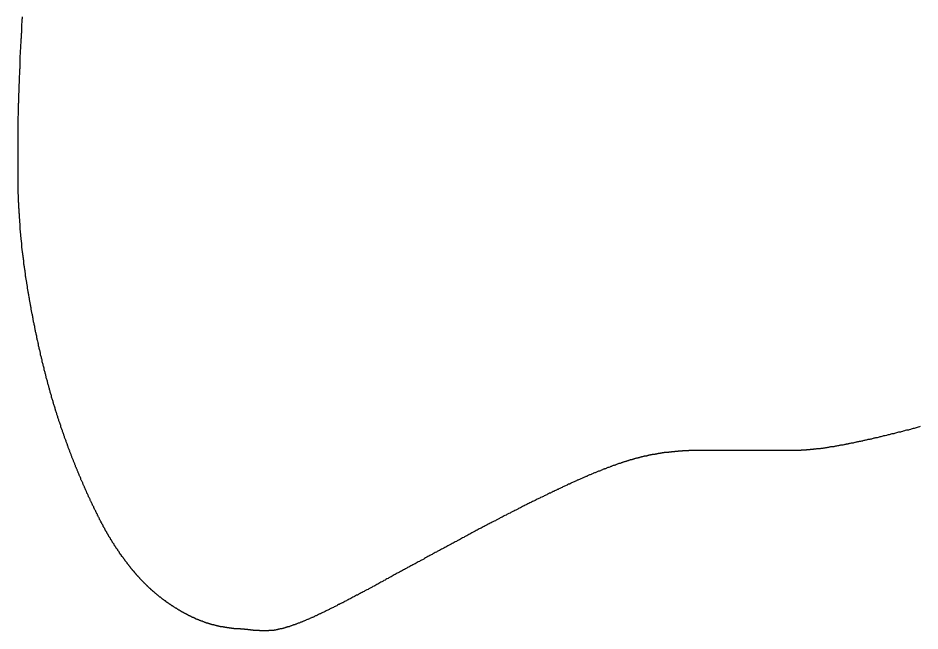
# Model space of a CAD drawing. Header units: millimetres. Extents: x 35 to 605, y 64 to 964.
# Drawn here: x 251.48 to 283.43, y 541.55 to 563.24 of the extents above; entities that cross this region are included whole.
import ezdxf

# ---------------------------------------------------------------- set-up
doc = ezdxf.new("R2010")
doc.units = ezdxf.units.MM

msp = doc.modelspace()

# ---------------------------------------------------------------- linework, layer by layer
msp.add_polyline3d([(283.437, 548.778, 0), (283.407, 548.768, 0), (283.367, 548.758, 0), (283.327, 548.748, 0), (283.297, 548.738, 0), (283.257, 548.728, 0), (283.227, 548.718, 0), (283.187, 548.708, 0), (283.157, 548.698, 0), (283.117, 548.688, 0), (283.087, 548.678, 0), (283.047, 548.668, 0), (283.017, 548.658, 0), (282.977, 548.658, 0), (282.947, 548.648, 0), (282.907, 548.638, 0), (282.877, 548.628, 0), (282.837, 548.618, 0), (282.807, 548.608, 0), (282.767, 548.598, 0), (282.737, 548.588, 0), (282.697, 548.578, 0), (282.667, 548.578, 0), (282.637, 548.568, 0), (282.597, 548.558, 0), (282.567, 548.548, 0), (282.527, 548.538, 0), (282.497, 548.528, 0), (282.467, 548.528, 0), (282.427, 548.518, 0), (282.397, 548.508, 0), (282.367, 548.498, 0), (282.337, 548.488, 0), (282.297, 548.488, 0), (282.267, 548.478, 0), (282.237, 548.468, 0), (282.197, 548.458, 0), (282.167, 548.448, 0), (282.137, 548.448, 0), (282.107, 548.438, 0), (282.077, 548.428, 0), (282.037, 548.418, 0), (282.007, 548.418, 0), (281.977, 548.408, 0), (281.947, 548.398, 0), (281.917, 548.388, 0), (281.887, 548.388, 0), (281.857, 548.378, 0), (281.827, 548.368, 0), (281.797, 548.368, 0), (281.767, 548.358, 0), (281.737, 548.348, 0), (281.707, 548.338, 0), (281.677, 548.338, 0), (281.647, 548.328, 0), (281.617, 548.318, 0), (281.587, 548.318, 0), (281.557, 548.308, 0), (281.527, 548.298, 0), (281.497, 548.298, 0), (281.467, 548.288, 0), (281.437, 548.288, 0), (281.407, 548.278, 0), (281.387, 548.268, 0), (281.357, 548.268, 0), (281.327, 548.258, 0), (281.297, 548.258, 0), (281.277, 548.248, 0), (281.247, 548.238, 0), (281.217, 548.238, 0), (281.197, 548.228, 0), (281.167, 548.228, 0), (281.137, 548.218, 0), (281.117, 548.218, 0), (281.087, 548.208, 0), (281.067, 548.198, 0), (281.037, 548.198, 0), (281.007, 548.188, 0), (280.987, 548.188, 0), (280.957, 548.178, 0), (280.937, 548.178, 0), (280.907, 548.168, 0), (280.887, 548.168, 0), (280.867, 548.158, 0), (280.837, 548.158, 0), (280.817, 548.158, 0), (280.797, 548.148, 0), (280.767, 548.148, 0), (280.747, 548.138, 0), (280.727, 548.138, 0), (280.697, 548.128, 0), (280.677, 548.128, 0), (280.657, 548.118, 0), (280.637, 548.118, 0), (280.607, 548.118, 0), (280.587, 548.108, 0), (280.567, 548.108, 0), (280.547, 548.098, 0), (280.527, 548.098, 0), (280.507, 548.098, 0), (280.477, 548.088, 0), (280.457, 548.088, 0), (280.437, 548.088, 0), (280.417, 548.078, 0), (280.397, 548.078, 0), (280.377, 548.068, 0), (280.357, 548.068, 0), (280.337, 548.068, 0), (280.317, 548.058, 0), (280.297, 548.058, 0), (280.277, 548.058, 0), (280.257, 548.058, 0), (280.237, 548.048, 0), (280.227, 548.048, 0), (280.207, 548.048, 0), (280.187, 548.038, 0), (280.167, 548.038, 0), (280.147, 548.038, 0), (280.127, 548.028, 0), (280.107, 548.028, 0), (280.097, 548.028, 0), (280.077, 548.028, 0), (280.057, 548.018, 0), (280.037, 548.018, 0), (280.017, 548.018, 0), (280.007, 548.018, 0), (279.987, 548.008, 0), (279.967, 548.008, 0), (279.947, 548.008, 0), (279.937, 548.008, 0), (279.917, 548.008, 0), (279.897, 547.998, 0), (279.887, 547.998, 0), (279.867, 547.998, 0), (279.847, 547.998, 0), (279.837, 547.998, 0), (279.817, 547.988, 0), (279.807, 547.988, 0), (279.787, 547.988, 0), (279.767, 547.988, 0), (279.757, 547.988, 0), (279.737, 547.978, 0), (279.727, 547.978, 0), (279.707, 547.978, 0), (279.687, 547.978, 0), (279.677, 547.978, 0), (279.657, 547.978, 0), (279.647, 547.968, 0), (279.627, 547.968, 0), (279.617, 547.968, 0), (279.597, 547.968, 0), (279.587, 547.968, 0), (279.567, 547.968, 0), (279.557, 547.968, 0), (279.537, 547.968, 0), (279.527, 547.958, 0), (279.507, 547.958, 0), (279.497, 547.958, 0), (279.477, 547.958, 0), (279.467, 547.958, 0), (279.457, 547.958, 0), (279.437, 547.958, 0), (279.427, 547.958, 0), (279.407, 547.958, 0), (279.397, 547.948, 0), (279.387, 547.948, 0), (279.367, 547.948, 0), (279.357, 547.948, 0), (279.337, 547.948, 0), (279.327, 547.948, 0), (279.317, 547.948, 0), (279.297, 547.948, 0), (279.287, 547.948, 0), (279.267, 547.948, 0), (279.257, 547.948, 0), (279.247, 547.948, 0), (279.227, 547.948, 0), (279.217, 547.948, 0), (279.207, 547.938, 0), (279.187, 547.938, 0), (279.177, 547.938, 0), (279.167, 547.938, 0), (279.147, 547.938, 0), (279.137, 547.938, 0), (279.127, 547.938, 0), (279.107, 547.938, 0), (279.097, 547.938, 0), (279.087, 547.938, 0), (279.067, 547.938, 0), (279.057, 547.938, 0), (279.047, 547.938, 0), (279.027, 547.938, 0), (279.017, 547.938, 0), (279.007, 547.938, 0), (278.987, 547.938, 0), (278.977, 547.938, 0), (278.967, 547.938, 0), (278.947, 547.938, 0), (278.937, 547.938, 0), (278.927, 547.938, 0), (278.907, 547.938, 0), (278.897, 547.938, 0), (278.887, 547.938, 0), (278.867, 547.938, 0), (278.857, 547.938, 0), (278.847, 547.938, 0), (278.827, 547.938, 0), (278.817, 547.938, 0), (278.807, 547.938, 0), (278.787, 547.938, 0), (278.777, 547.938, 0), (278.767, 547.938, 0), (278.747, 547.938, 0), (278.737, 547.938, 0), (278.727, 547.938, 0), (278.707, 547.938, 0), (278.697, 547.938, 0), (278.687, 547.938, 0), (278.667, 547.938, 0), (278.657, 547.938, 0), (278.647, 547.938, 0), (278.627, 547.938, 0), (278.617, 547.938, 0), (278.607, 547.938, 0), (278.587, 547.938, 0), (278.577, 547.938, 0), (278.557, 547.938, 0), (278.547, 547.938, 0), (278.537, 547.938, 0), (278.517, 547.938, 0), (278.507, 547.938, 0), (278.487, 547.938, 0), (278.477, 547.938, 0), (278.457, 547.938, 0), (278.447, 547.938, 0), (278.437, 547.938, 0), (278.417, 547.938, 0), (278.407, 547.938, 0), (278.387, 547.938, 0), (278.377, 547.938, 0), (278.357, 547.938, 0), (278.347, 547.938, 0), (278.327, 547.938, 0), (278.317, 547.938, 0), (278.297, 547.938, 0), (278.287, 547.938, 0), (278.267, 547.938, 0), (278.257, 547.938, 0), (278.237, 547.938, 0), (278.227, 547.938, 0), (278.207, 547.938, 0), (278.197, 547.938, 0), (278.177, 547.938, 0), (278.167, 547.938, 0), (278.147, 547.938, 0), (278.137, 547.938, 0), (278.117, 547.938, 0), (278.107, 547.938, 0), (278.087, 547.938, 0), (278.077, 547.938, 0), (278.057, 547.938, 0), (278.047, 547.938, 0), (278.027, 547.938, 0), (278.007, 547.938, 0), (277.997, 547.938, 0), (277.977, 547.938, 0), (277.967, 547.938, 0), (277.947, 547.938, 0), (277.937, 547.938, 0), (277.917, 547.938, 0), (277.897, 547.938, 0), (277.887, 547.938, 0), (277.867, 547.938, 0), (277.857, 547.938, 0), (277.837, 547.938, 0), (277.827, 547.938, 0), (277.807, 547.938, 0), (277.787, 547.938, 0), (277.777, 547.938, 0), (277.757, 547.938, 0), (277.747, 547.938, 0), (277.727, 547.938, 0), (277.707, 547.938, 0), (277.697, 547.938, 0), (277.677, 547.938, 0), (277.667, 547.938, 0), (277.647, 547.938, 0), (277.627, 547.938, 0), (277.617, 547.938, 0), (277.597, 547.938, 0), (277.587, 547.938, 0), (277.567, 547.938, 0), (277.547, 547.938, 0), (277.537, 547.938, 0), (277.517, 547.938, 0), (277.497, 547.938, 0), (277.487, 547.938, 0), (277.467, 547.938, 0), (277.457, 547.938, 0), (277.437, 547.938, 0), (277.417, 547.938, 0), (277.407, 547.938, 0), (277.387, 547.938, 0), (277.377, 547.938, 0), (277.357, 547.938, 0), (277.337, 547.938, 0), (277.327, 547.938, 0), (277.307, 547.938, 0), (277.287, 547.938, 0), (277.277, 547.938, 0), (277.257, 547.938, 0), (277.247, 547.938, 0), (277.227, 547.938, 0), (277.207, 547.938, 0), (277.197, 547.938, 0), (277.177, 547.938, 0), (277.167, 547.938, 0), (277.147, 547.938, 0), (277.127, 547.938, 0), (277.117, 547.938, 0), (277.097, 547.938, 0), (277.077, 547.938, 0), (277.067, 547.938, 0), (277.047, 547.938, 0), (277.037, 547.938, 0), (277.017, 547.938, 0), (276.997, 547.938, 0), (276.987, 547.938, 0), (276.967, 547.938, 0), (276.957, 547.938, 0), (276.937, 547.938, 0), (276.917, 547.938, 0), (276.907, 547.938, 0), (276.887, 547.938, 0), (276.877, 547.938, 0), (276.857, 547.938, 0), (276.847, 547.938, 0), (276.827, 547.938, 0), (276.807, 547.938, 0), (276.797, 547.938, 0), (276.777, 547.938, 0), (276.767, 547.938, 0), (276.747, 547.938, 0), (276.737, 547.938, 0), (276.717, 547.938, 0), (276.697, 547.938, 0), (276.687, 547.938, 0), (276.667, 547.938, 0), (276.657, 547.938, 0), (276.637, 547.938, 0), (276.627, 547.938, 0), (276.607, 547.938, 0), (276.597, 547.938, 0), (276.577, 547.938, 0), (276.567, 547.938, 0), (276.547, 547.938, 0), (276.537, 547.938, 0), (276.517, 547.938, 0), (276.507, 547.938, 0), (276.487, 547.938, 0), (276.477, 547.938, 0), (276.457, 547.938, 0), (276.447, 547.938, 0), (276.427, 547.938, 0), (276.417, 547.938, 0), (276.397, 547.938, 0), (276.387, 547.938, 0), (276.367, 547.938, 0), (276.357, 547.938, 0), (276.337, 547.938, 0), (276.327, 547.938, 0), (276.307, 547.938, 0), (276.297, 547.938, 0), (276.277, 547.938, 0), (276.267, 547.938, 0), (276.257, 547.938, 0), (276.237, 547.938, 0), (276.227, 547.938, 0), (276.207, 547.938, 0), (276.197, 547.938, 0), (276.177, 547.938, 0), (276.167, 547.938, 0), (276.157, 547.938, 0), (276.137, 547.938, 0), (276.127, 547.938, 0), (276.117, 547.938, 0), (276.097, 547.938, 0), (276.087, 547.938, 0), (276.067, 547.938, 0), (276.057, 547.938, 0), (276.047, 547.938, 0), (276.027, 547.938, 0), (276.017, 547.938, 0), (276.007, 547.938, 0), (275.987, 547.938, 0), (275.977, 547.938, 0), (275.967, 547.938, 0), (275.947, 547.938, 0), (275.937, 547.938, 0), (275.927, 547.938, 0), (275.917, 547.938, 0), (275.897, 547.938, 0), (275.887, 547.938, 0), (275.877, 547.938, 0), (275.857, 547.938, 0), (275.847, 547.938, 0), (275.837, 547.938, 0), (275.827, 547.938, 0), (275.807, 547.938, 0), (275.797, 547.938, 0), (275.787, 547.938, 0), (275.767, 547.938, 0), (275.757, 547.938, 0), (275.747, 547.938, 0), (275.737, 547.928, 0), (275.727, 547.928, 0), (275.707, 547.928, 0), (275.697, 547.928, 0), (275.687, 547.928, 0), (275.677, 547.928, 0), (275.657, 547.928, 0), (275.647, 547.928, 0), (275.637, 547.928, 0), (275.627, 547.928, 0), (275.617, 547.928, 0), (275.597, 547.928, 0), (275.587, 547.928, 0), (275.577, 547.928, 0), (275.567, 547.928, 0), (275.557, 547.928, 0), (275.537, 547.928, 0), (275.527, 547.928, 0), (275.517, 547.928, 0), (275.507, 547.928, 0), (275.497, 547.928, 0), (275.477, 547.928, 0), (275.467, 547.928, 0), (275.457, 547.928, 0), (275.447, 547.928, 0), (275.437, 547.928, 0), (275.427, 547.928, 0), (275.407, 547.928, 0), (275.397, 547.928, 0), (275.387, 547.928, 0), (275.377, 547.928, 0), (275.367, 547.928, 0), (275.357, 547.928, 0), (275.337, 547.928, 0), (275.327, 547.928, 0), (275.317, 547.928, 0), (275.307, 547.928, 0), (275.297, 547.928, 0), (275.287, 547.928, 0), (275.277, 547.928, 0), (275.257, 547.928, 0), (275.247, 547.928, 0), (275.237, 547.928, 0), (275.227, 547.918, 0), (275.217, 547.918, 0), (275.207, 547.918, 0), (275.197, 547.918, 0), (275.187, 547.918, 0), (275.167, 547.918, 0), (275.157, 547.918, 0), (275.147, 547.918, 0), (275.137, 547.918, 0), (275.127, 547.918, 0), (275.117, 547.918, 0), (275.107, 547.918, 0), (275.097, 547.918, 0), (275.077, 547.918, 0), (275.067, 547.918, 0), (275.057, 547.918, 0), (275.047, 547.918, 0), (275.037, 547.918, 0), (275.027, 547.918, 0), (275.017, 547.918, 0), (275.007, 547.908, 0), (274.987, 547.908, 0), (274.977, 547.908, 0), (274.967, 547.908, 0), (274.957, 547.908, 0), (274.947, 547.908, 0), (274.937, 547.908, 0), (274.927, 547.908, 0), (274.917, 547.908, 0), (274.897, 547.908, 0), (274.887, 547.908, 0), (274.877, 547.908, 0), (274.867, 547.908, 0), (274.857, 547.898, 0), (274.847, 547.898, 0), (274.837, 547.898, 0), (274.827, 547.898, 0), (274.807, 547.898, 0), (274.797, 547.898, 0), (274.787, 547.898, 0), (274.777, 547.898, 0), (274.767, 547.898, 0), (274.757, 547.898, 0), (274.747, 547.898, 0), (274.737, 547.888, 0), (274.717, 547.888, 0), (274.707, 547.888, 0), (274.697, 547.888, 0), (274.687, 547.888, 0), (274.677, 547.888, 0), (274.667, 547.888, 0), (274.657, 547.888, 0), (274.637, 547.888, 0), (274.627, 547.888, 0), (274.617, 547.878, 0), (274.607, 547.878, 0), (274.597, 547.878, 0), (274.587, 547.878, 0), (274.567, 547.878, 0), (274.557, 547.878, 0), (274.547, 547.878, 0), (274.537, 547.878, 0), (274.527, 547.868, 0), (274.517, 547.868, 0), (274.497, 547.868, 0), (274.487, 547.868, 0), (274.477, 547.868, 0), (274.467, 547.868, 0), (274.457, 547.868, 0), (274.447, 547.858, 0), (274.427, 547.858, 0), (274.417, 547.858, 0), (274.407, 547.858, 0), (274.397, 547.858, 0), (274.387, 547.858, 0), (274.367, 547.858, 0), (274.357, 547.848, 0), (274.347, 547.848, 0), (274.337, 547.848, 0), (274.327, 547.848, 0), (274.307, 547.848, 0), (274.297, 547.848, 0), (274.287, 547.838, 0), (274.277, 547.838, 0), (274.257, 547.838, 0), (274.247, 547.838, 0), (274.237, 547.838, 0), (274.227, 547.828, 0), (274.207, 547.828, 0), (274.197, 547.828, 0), (274.187, 547.828, 0), (274.177, 547.828, 0), (274.157, 547.828, 0), (274.147, 547.818, 0), (274.137, 547.818, 0), (274.127, 547.818, 0), (274.107, 547.818, 0), (274.097, 547.808, 0), (274.087, 547.808, 0), (274.067, 547.808, 0), (274.057, 547.808, 0), (274.047, 547.808, 0), (274.037, 547.798, 0), (274.017, 547.798, 0), (274.007, 547.798, 0), (273.997, 547.798, 0), (273.977, 547.788, 0), (273.967, 547.788, 0), (273.957, 547.788, 0), (273.937, 547.788, 0), (273.927, 547.778, 0), (273.917, 547.778, 0), (273.897, 547.778, 0), (273.887, 547.778, 0), (273.877, 547.768, 0), (273.857, 547.768, 0), (273.847, 547.768, 0), (273.827, 547.768, 0), (273.817, 547.758, 0), (273.807, 547.758, 0), (273.787, 547.758, 0), (273.777, 547.748, 0), (273.757, 547.748, 0), (273.747, 547.748, 0), (273.737, 547.738, 0), (273.717, 547.738, 0), (273.707, 547.738, 0), (273.687, 547.728, 0), (273.677, 547.728, 0), (273.657, 547.728, 0), (273.647, 547.718, 0), (273.627, 547.718, 0), (273.617, 547.718, 0), (273.597, 547.708, 0), (273.587, 547.708, 0), (273.567, 547.708, 0), (273.557, 547.698, 0), (273.537, 547.698, 0), (273.527, 547.698, 0), (273.507, 547.688, 0), (273.497, 547.688, 0), (273.477, 547.678, 0), (273.467, 547.678, 0), (273.447, 547.678, 0), (273.437, 547.668, 0), (273.417, 547.668, 0), (273.397, 547.658, 0), (273.387, 547.658, 0), (273.367, 547.648, 0), (273.357, 547.648, 0), (273.337, 547.648, 0), (273.317, 547.638, 0), (273.307, 547.638, 0), (273.287, 547.628, 0), (273.267, 547.628, 0), (273.257, 547.618, 0), (273.237, 547.618, 0), (273.217, 547.608, 0), (273.207, 547.608, 0), (273.187, 547.598, 0), (273.167, 547.598, 0), (273.157, 547.588, 0), (273.137, 547.588, 0), (273.117, 547.578, 0), (273.107, 547.578, 0), (273.087, 547.568, 0), (273.067, 547.568, 0), (273.047, 547.558, 0), (273.037, 547.558, 0), (273.017, 547.548, 0), (272.997, 547.548, 0), (272.977, 547.538, 0), (272.957, 547.528, 0), (272.947, 547.528, 0), (272.927, 547.518, 0), (272.907, 547.518, 0), (272.887, 547.508, 0), (272.867, 547.498, 0), (272.847, 547.498, 0), (272.827, 547.488, 0), (272.807, 547.478, 0), (272.797, 547.478, 0), (272.777, 547.468, 0), (272.757, 547.468, 0), (272.737, 547.458, 0), (272.717, 547.448, 0), (272.697, 547.448, 0), (272.677, 547.438, 0), (272.657, 547.428, 0), (272.637, 547.418, 0), (272.617, 547.418, 0), (272.597, 547.408, 0), (272.577, 547.398, 0), (272.557, 547.398, 0), (272.537, 547.388, 0), (272.517, 547.378, 0), (272.497, 547.368, 0), (272.477, 547.368, 0), (272.457, 547.358, 0), (272.437, 547.348, 0), (272.407, 547.338, 0), (272.387, 547.328, 0), (272.367, 547.328, 0), (272.347, 547.318, 0), (272.327, 547.308, 0), (272.307, 547.298, 0), (272.287, 547.288, 0), (272.257, 547.288, 0), (272.237, 547.278, 0), (272.217, 547.268, 0), (272.197, 547.258, 0), (272.177, 547.248, 0), (272.147, 547.238, 0), (272.127, 547.228, 0), (272.107, 547.218, 0), (272.077, 547.208, 0), (272.057, 547.208, 0), (272.037, 547.198, 0), (272.017, 547.188, 0), (271.987, 547.178, 0), (271.967, 547.168, 0), (271.947, 547.158, 0), (271.917, 547.148, 0), (271.897, 547.138, 0), (271.867, 547.128, 0), (271.847, 547.118, 0), (271.827, 547.108, 0), (271.797, 547.098, 0), (271.777, 547.088, 0), (271.747, 547.078, 0), (271.727, 547.068, 0), (271.697, 547.058, 0), (271.677, 547.048, 0), (271.647, 547.038, 0), (271.627, 547.018, 0), (271.597, 547.008, 0), (271.577, 546.998, 0), (271.547, 546.988, 0), (271.517, 546.978, 0), (271.497, 546.968, 0), (271.467, 546.958, 0), (271.447, 546.948, 0), (271.417, 546.928, 0), (271.387, 546.918, 0), (271.367, 546.908, 0), (271.337, 546.898, 0), (271.307, 546.888, 0), (271.287, 546.878, 0), (271.257, 546.858, 0), (271.227, 546.848, 0), (271.207, 546.838, 0), (271.177, 546.828, 0), (271.147, 546.808, 0), (271.117, 546.798, 0), (271.087, 546.788, 0), (271.067, 546.778, 0), (271.037, 546.758, 0), (271.007, 546.748, 0), (270.977, 546.738, 0), (270.947, 546.718, 0), (270.927, 546.708, 0), (270.897, 546.698, 0), (270.867, 546.688, 0), (270.837, 546.668, 0), (270.807, 546.658, 0), (270.777, 546.648, 0), (270.747, 546.628, 0), (270.717, 546.618, 0), (270.697, 546.598, 0), (270.667, 546.588, 0), (270.637, 546.578, 0), (270.607, 546.558, 0), (270.577, 546.548, 0), (270.547, 546.528, 0), (270.517, 546.518, 0), (270.487, 546.508, 0), (270.457, 546.488, 0), (270.427, 546.478, 0), (270.397, 546.458, 0), (270.367, 546.448, 0), (270.337, 546.428, 0), (270.307, 546.418, 0), (270.267, 546.398, 0), (270.237, 546.388, 0), (270.207, 546.368, 0), (270.177, 546.358, 0), (270.147, 546.338, 0), (270.117, 546.328, 0), (270.087, 546.308, 0), (270.057, 546.298, 0), (270.027, 546.278, 0), (269.987, 546.268, 0), (269.957, 546.248, 0), (269.927, 546.238, 0), (269.897, 546.218, 0), (269.867, 546.208, 0), (269.837, 546.188, 0), (269.797, 546.168, 0), (269.767, 546.158, 0), (269.737, 546.138, 0), (269.707, 546.128, 0), (269.667, 546.108, 0), (269.637, 546.088, 0), (269.607, 546.078, 0), (269.577, 546.058, 0), (269.537, 546.048, 0), (269.507, 546.028, 0), (269.477, 546.008, 0), (269.447, 545.998, 0), (269.407, 545.978, 0), (269.377, 545.958, 0), (269.347, 545.948, 0), (269.307, 545.928, 0), (269.277, 545.908, 0), (269.247, 545.898, 0), (269.207, 545.878, 0), (269.177, 545.858, 0), (269.137, 545.838, 0), (269.107, 545.828, 0), (269.077, 545.808, 0), (269.037, 545.788, 0), (269.007, 545.778, 0), (268.977, 545.758, 0), (268.937, 545.738, 0), (268.907, 545.718, 0), (268.867, 545.708, 0), (268.837, 545.688, 0), (268.797, 545.668, 0), (268.767, 545.648, 0), (268.727, 545.638, 0), (268.697, 545.618, 0), (268.667, 545.598, 0), (268.627, 545.578, 0), (268.597, 545.558, 0), (268.557, 545.548, 0), (268.527, 545.528, 0), (268.487, 545.508, 0), (268.457, 545.488, 0), (268.417, 545.468, 0), (268.387, 545.448, 0), (268.347, 545.438, 0), (268.317, 545.418, 0), (268.277, 545.398, 0), (268.237, 545.378, 0), (268.207, 545.358, 0), (268.167, 545.338, 0), (268.137, 545.328, 0), (268.097, 545.308, 0), (268.067, 545.288, 0), (268.027, 545.268, 0), (267.987, 545.248, 0), (267.957, 545.228, 0), (267.917, 545.208, 0), (267.887, 545.188, 0), (267.847, 545.168, 0), (267.807, 545.158, 0), (267.777, 545.138, 0), (267.737, 545.118, 0), (267.707, 545.098, 0), (267.667, 545.078, 0), (267.627, 545.058, 0), (267.597, 545.038, 0), (267.557, 545.018, 0), (267.517, 544.998, 0), (267.487, 544.978, 0), (267.447, 544.958, 0), (267.407, 544.938, 0), (267.377, 544.918, 0), (267.337, 544.898, 0), (267.297, 544.878, 0), (267.267, 544.858, 0), (267.227, 544.838, 0), (267.187, 544.818, 0), (267.157, 544.798, 0), (267.117, 544.778, 0), (267.077, 544.758, 0), (267.037, 544.738, 0), (267.007, 544.718, 0), (266.967, 544.698, 0), (266.927, 544.678, 0), (266.897, 544.658, 0), (266.857, 544.638, 0), (266.817, 544.618, 0), (266.777, 544.598, 0), (266.747, 544.578, 0), (266.707, 544.558, 0), (266.667, 544.538, 0), (266.627, 544.518, 0), (266.597, 544.498, 0), (266.557, 544.478, 0), (266.517, 544.458, 0), (266.477, 544.438, 0), (266.447, 544.418, 0), (266.407, 544.398, 0), (266.367, 544.378, 0), (266.327, 544.358, 0), (266.297, 544.338, 0), (266.257, 544.318, 0), (266.217, 544.298, 0), (266.177, 544.278, 0), (266.147, 544.258, 0), (266.107, 544.238, 0), (266.067, 544.218, 0), (266.027, 544.198, 0), (265.997, 544.178, 0), (265.957, 544.158, 0), (265.917, 544.138, 0), (265.877, 544.108, 0), (265.847, 544.088, 0), (265.807, 544.068, 0), (265.767, 544.048, 0), (265.727, 544.028, 0), (265.697, 544.008, 0), (265.657, 543.988, 0), (265.617, 543.968, 0), (265.577, 543.948, 0), (265.547, 543.928, 0), (265.507, 543.908, 0), (265.467, 543.888, 0), (265.427, 543.868, 0), (265.397, 543.848, 0), (265.357, 543.828, 0), (265.317, 543.808, 0), (265.277, 543.788, 0), (265.247, 543.768, 0), (265.207, 543.748, 0), (265.167, 543.728, 0), (265.137, 543.708, 0), (265.097, 543.688, 0), (265.057, 543.668, 0), (265.027, 543.648, 0), (264.987, 543.628, 0), (264.947, 543.608, 0), (264.907, 543.588, 0), (264.877, 543.568, 0), (264.837, 543.548, 0), (264.797, 543.528, 0), (264.767, 543.508, 0), (264.727, 543.488, 0), (264.697, 543.468, 0), (264.657, 543.448, 0), (264.617, 543.428, 0), (264.587, 543.408, 0), (264.547, 543.388, 0), (264.507, 543.368, 0), (264.477, 543.348, 0), (264.437, 543.328, 0), (264.407, 543.308, 0), (264.367, 543.288, 0), (264.327, 543.268, 0), (264.297, 543.248, 0), (264.257, 543.228, 0), (264.227, 543.208, 0), (264.187, 543.188, 0), (264.157, 543.168, 0), (264.117, 543.148, 0), (264.087, 543.138, 0), (264.047, 543.118, 0), (264.017, 543.098, 0), (263.977, 543.078, 0), (263.947, 543.058, 0), (263.907, 543.038, 0), (263.877, 543.018, 0), (263.837, 543.008, 0), (263.807, 542.988, 0), (263.767, 542.968, 0), (263.737, 542.948, 0), (263.707, 542.928, 0), (263.667, 542.908, 0), (263.637, 542.898, 0), (263.597, 542.878, 0), (263.567, 542.858, 0), (263.537, 542.838, 0), (263.497, 542.818, 0), (263.467, 542.808, 0), (263.437, 542.788, 0), (263.397, 542.768, 0), (263.367, 542.758, 0), (263.337, 542.738, 0), (263.307, 542.718, 0), (263.267, 542.698, 0), (263.237, 542.688, 0), (263.207, 542.668, 0), (263.177, 542.648, 0), (263.137, 542.638, 0), (263.107, 542.618, 0), (263.077, 542.598, 0), (263.047, 542.588, 0), (263.017, 542.568, 0), (262.987, 542.548, 0), (262.957, 542.538, 0), (262.917, 542.518, 0), (262.887, 542.508, 0), (262.857, 542.488, 0), (262.827, 542.478, 0), (262.797, 542.458, 0), (262.767, 542.438, 0), (262.737, 542.428, 0), (262.707, 542.408, 0), (262.677, 542.398, 0), (262.647, 542.378, 0), (262.617, 542.368, 0), (262.587, 542.348, 0), (262.557, 542.338, 0), (262.527, 542.328, 0), (262.507, 542.308, 0), (262.477, 542.298, 0), (262.447, 542.278, 0), (262.417, 542.268, 0), (262.387, 542.258, 0), (262.357, 542.238, 0), (262.337, 542.228, 0), (262.307, 542.218, 0), (262.277, 542.198, 0), (262.247, 542.188, 0), (262.227, 542.178, 0), (262.197, 542.158, 0), (262.167, 542.148, 0), (262.147, 542.138, 0), (262.117, 542.128, 0), (262.087, 542.108, 0), (262.067, 542.098, 0), (262.037, 542.088, 0), (262.017, 542.078, 0), (261.987, 542.068, 0), (261.967, 542.048, 0), (261.937, 542.038, 0), (261.917, 542.028, 0), (261.887, 542.018, 0), (261.867, 542.008, 0), (261.837, 541.998, 0), (261.817, 541.988, 0), (261.797, 541.978, 0), (261.767, 541.968, 0), (261.747, 541.958, 0), (261.727, 541.948, 0), (261.697, 541.938, 0), (261.677, 541.928, 0), (261.657, 541.918, 0), (261.627, 541.908, 0), (261.607, 541.898, 0), (261.587, 541.888, 0), (261.567, 541.878, 0), (261.547, 541.868, 0), (261.527, 541.858, 0), (261.497, 541.858, 0), (261.477, 541.848, 0), (261.457, 541.838, 0), (261.437, 541.828, 0), (261.417, 541.818, 0), (261.397, 541.818, 0), (261.377, 541.808, 0), (261.357, 541.798, 0), (261.337, 541.788, 0), (261.317, 541.788, 0), (261.297, 541.778, 0), (261.277, 541.768, 0), (261.257, 541.768, 0), (261.237, 541.758, 0), (261.227, 541.748, 0), (261.207, 541.748, 0), (261.187, 541.738, 0), (261.167, 541.728, 0), (261.147, 541.728, 0), (261.127, 541.718, 0), (261.117, 541.718, 0), (261.097, 541.708, 0), (261.077, 541.698, 0), (261.057, 541.698, 0), (261.047, 541.688, 0), (261.027, 541.688, 0), (261.007, 541.678, 0), (260.987, 541.678, 0), (260.977, 541.668, 0), (260.957, 541.668, 0), (260.947, 541.658, 0), (260.927, 541.658, 0), (260.907, 541.648, 0), (260.897, 541.648, 0), (260.877, 541.648, 0), (260.867, 541.638, 0), (260.847, 541.638, 0), (260.827, 541.628, 0), (260.817, 541.628, 0), (260.797, 541.628, 0), (260.787, 541.618, 0), (260.767, 541.618, 0), (260.757, 541.618, 0), (260.737, 541.608, 0), (260.727, 541.608, 0), (260.707, 541.608, 0), (260.697, 541.598, 0), (260.687, 541.598, 0), (260.667, 541.598, 0), (260.657, 541.588, 0), (260.637, 541.588, 0), (260.627, 541.588, 0), (260.617, 541.588, 0), (260.597, 541.578, 0), (260.587, 541.578, 0), (260.567, 541.578, 0), (260.557, 541.578, 0), (260.547, 541.578, 0), (260.537, 541.568, 0), (260.517, 541.568, 0), (260.507, 541.568, 0), (260.497, 541.568, 0), (260.477, 541.568, 0), (260.467, 541.568, 0), (260.457, 541.558, 0), (260.447, 541.558, 0), (260.427, 541.558, 0), (260.417, 541.558, 0), (260.407, 541.558, 0), (260.397, 541.558, 0), (260.387, 541.558, 0), (260.367, 541.558, 0), (260.357, 541.558, 0), (260.347, 541.548, 0), (260.337, 541.548, 0), (260.327, 541.548, 0), (260.317, 541.548, 0), (260.297, 541.548, 0), (260.287, 541.548, 0), (260.277, 541.548, 0), (260.267, 541.548, 0), (260.257, 541.548, 0), (260.247, 541.548, 0), (260.237, 541.548, 0), (260.227, 541.548, 0), (260.217, 541.548, 0), (260.207, 541.548, 0), (260.187, 541.548, 0), (260.177, 541.548, 0), (260.167, 541.548, 0), (260.157, 541.548, 0), (260.147, 541.548, 0), (260.137, 541.548, 0), (260.127, 541.548, 0), (260.117, 541.548, 0), (260.107, 541.548, 0), (260.097, 541.548, 0), (260.087, 541.548, 0), (260.077, 541.548, 0), (260.067, 541.548, 0), (260.057, 541.548, 0), (260.047, 541.548, 0), (260.037, 541.548, 0), (260.027, 541.548, 0), (260.027, 541.558, 0), (260.017, 541.558, 0), (260.007, 541.558, 0), (259.997, 541.558, 0), (259.987, 541.558, 0), (259.977, 541.558, 0), (259.967, 541.558, 0), (259.957, 541.558, 0), (259.947, 541.558, 0), (259.937, 541.558, 0), (259.927, 541.558, 0), (259.917, 541.558, 0), (259.917, 541.558, 0), (259.907, 541.568, 0), (259.897, 541.568, 0), (259.887, 541.568, 0), (259.877, 541.568, 0), (259.867, 541.568, 0), (259.857, 541.568, 0), (259.857, 541.568, 0), (259.847, 541.568, 0), (259.837, 541.568, 0), (259.827, 541.568, 0), (259.817, 541.568, 0), (259.807, 541.578, 0), (259.797, 541.578, 0), (259.797, 541.578, 0), (259.787, 541.578, 0), (259.777, 541.578, 0), (259.767, 541.578, 0), (259.757, 541.578, 0), (259.747, 541.578, 0), (259.747, 541.578, 0), (259.737, 541.578, 0), (259.727, 541.578, 0), (259.717, 541.588, 0), (259.707, 541.588, 0), (259.697, 541.588, 0), (259.697, 541.588, 0), (259.687, 541.588, 0), (259.677, 541.588, 0), (259.667, 541.588, 0), (259.657, 541.588, 0), (259.647, 541.588, 0), (259.647, 541.588, 0), (259.637, 541.588, 0), (259.627, 541.588, 0), (259.617, 541.598, 0), (259.607, 541.598, 0), (259.597, 541.598, 0), (259.587, 541.598, 0), (259.587, 541.598, 0), (259.577, 541.598, 0), (259.567, 541.598, 0), (259.557, 541.598, 0), (259.547, 541.598, 0), (259.537, 541.598, 0), (259.527, 541.598, 0), (259.517, 541.598, 0), (259.517, 541.598, 0), (259.507, 541.598, 0), (259.497, 541.608, 0), (259.487, 541.608, 0), (259.477, 541.608, 0), (259.467, 541.608, 0), (259.457, 541.608, 0), (259.447, 541.608, 0), (259.437, 541.608, 0), (259.437, 541.608, 0), (259.427, 541.608, 0), (259.417, 541.608, 0), (259.407, 541.608, 0), (259.397, 541.608, 0), (259.387, 541.608, 0), (259.377, 541.608, 0), (259.367, 541.608, 0), (259.357, 541.618, 0), (259.347, 541.618, 0), (259.337, 541.618, 0), (259.327, 541.618, 0), (259.327, 541.618, 0), (259.317, 541.618, 0), (259.307, 541.618, 0), (259.297, 541.618, 0), (259.287, 541.618, 0), (259.277, 541.618, 0), (259.267, 541.618, 0), (259.257, 541.618, 0), (259.247, 541.618, 0), (259.237, 541.628, 0), (259.227, 541.628, 0), (259.217, 541.628, 0), (259.207, 541.628, 0), (259.197, 541.628, 0), (259.187, 541.628, 0), (259.177, 541.628, 0), (259.167, 541.628, 0), (259.157, 541.628, 0), (259.147, 541.628, 0), (259.137, 541.628, 0), (259.127, 541.638, 0), (259.127, 541.638, 0), (259.117, 541.638, 0), (259.107, 541.638, 0), (259.097, 541.638, 0), (259.087, 541.638, 0), (259.077, 541.638, 0), (259.067, 541.638, 0), (259.057, 541.638, 0), (259.047, 541.638, 0), (259.037, 541.648, 0), (259.027, 541.648, 0), (259.017, 541.648, 0), (259.007, 541.648, 0), (258.997, 541.648, 0), (258.987, 541.648, 0), (258.977, 541.648, 0), (258.967, 541.648, 0), (258.957, 541.658, 0), (258.947, 541.658, 0), (258.937, 541.658, 0), (258.917, 541.658, 0), (258.907, 541.658, 0), (258.897, 541.658, 0), (258.887, 541.658, 0), (258.877, 541.668, 0), (258.867, 541.668, 0), (258.857, 541.668, 0), (258.847, 541.668, 0), (258.837, 541.668, 0), (258.827, 541.668, 0), (258.817, 541.668, 0), (258.807, 541.678, 0), (258.797, 541.678, 0), (258.787, 541.678, 0), (258.777, 541.678, 0), (258.767, 541.678, 0), (258.757, 541.678, 0), (258.747, 541.688, 0), (258.737, 541.688, 0), (258.727, 541.688, 0), (258.717, 541.688, 0), (258.707, 541.688, 0), (258.687, 541.698, 0), (258.677, 541.698, 0), (258.667, 541.698, 0), (258.657, 541.698, 0), (258.647, 541.698, 0), (258.637, 541.708, 0), (258.627, 541.708, 0), (258.617, 541.708, 0), (258.607, 541.708, 0), (258.597, 541.708, 0), (258.587, 541.718, 0), (258.577, 541.718, 0), (258.557, 541.718, 0), (258.547, 541.718, 0), (258.537, 541.728, 0), (258.527, 541.728, 0), (258.517, 541.728, 0), (258.507, 541.728, 0), (258.497, 541.738, 0), (258.487, 541.738, 0), (258.477, 541.738, 0), (258.467, 541.738, 0), (258.447, 541.748, 0), (258.437, 541.748, 0), (258.427, 541.748, 0), (258.417, 541.758, 0), (258.407, 541.758, 0), (258.397, 541.758, 0), (258.387, 541.758, 0), (258.377, 541.768, 0), (258.357, 541.768, 0), (258.347, 541.768, 0), (258.337, 541.778, 0), (258.327, 541.778, 0), (258.317, 541.778, 0), (258.307, 541.788, 0), (258.297, 541.788, 0), (258.277, 541.788, 0), (258.267, 541.798, 0), (258.257, 541.798, 0), (258.247, 541.798, 0), (258.237, 541.808, 0), (258.227, 541.808, 0), (258.217, 541.808, 0), (258.197, 541.818, 0), (258.187, 541.818, 0), (258.177, 541.828, 0), (258.167, 541.828, 0), (258.157, 541.828, 0), (258.147, 541.838, 0), (258.127, 541.838, 0), (258.117, 541.848, 0), (258.107, 541.848, 0), (258.097, 541.848, 0), (258.087, 541.858, 0), (258.077, 541.858, 0), (258.057, 541.868, 0), (258.047, 541.868, 0), (258.037, 541.868, 0), (258.027, 541.878, 0), (258.017, 541.878, 0), (258.007, 541.888, 0), (257.987, 541.888, 0), (257.977, 541.898, 0), (257.967, 541.898, 0), (257.957, 541.908, 0), (257.947, 541.908, 0), (257.927, 541.918, 0), (257.917, 541.918, 0), (257.907, 541.918, 0), (257.897, 541.928, 0), (257.887, 541.928, 0), (257.877, 541.938, 0), (257.857, 541.938, 0), (257.847, 541.948, 0), (257.837, 541.948, 0), (257.827, 541.958, 0), (257.817, 541.958, 0), (257.797, 541.968, 0), (257.787, 541.968, 0), (257.777, 541.978, 0), (257.767, 541.978, 0), (257.757, 541.988, 0), (257.747, 541.998, 0), (257.727, 541.998, 0), (257.717, 542.008, 0), (257.707, 542.008, 0), (257.697, 542.018, 0), (257.687, 542.018, 0), (257.667, 542.028, 0), (257.657, 542.028, 0), (257.647, 542.038, 0), (257.637, 542.038, 0), (257.627, 542.048, 0), (257.607, 542.058, 0), (257.597, 542.058, 0), (257.587, 542.068, 0), (257.577, 542.068, 0), (257.567, 542.078, 0), (257.557, 542.088, 0), (257.537, 542.088, 0), (257.527, 542.098, 0), (257.517, 542.098, 0), (257.507, 542.108, 0), (257.497, 542.118, 0), (257.477, 542.118, 0), (257.467, 542.128, 0), (257.457, 542.128, 0), (257.447, 542.138, 0), (257.437, 542.148, 0), (257.417, 542.148, 0), (257.407, 542.158, 0), (257.397, 542.168, 0), (257.387, 542.168, 0), (257.377, 542.178, 0), (257.367, 542.178, 0), (257.347, 542.188, 0), (257.337, 542.198, 0), (257.327, 542.198, 0), (257.317, 542.208, 0), (257.307, 542.218, 0), (257.287, 542.218, 0), (257.277, 542.228, 0), (257.267, 542.238, 0), (257.257, 542.238, 0), (257.247, 542.248, 0), (257.237, 542.258, 0), (257.217, 542.258, 0), (257.207, 542.268, 0), (257.197, 542.278, 0), (257.187, 542.278, 0), (257.177, 542.288, 0), (257.167, 542.298, 0), (257.147, 542.308, 0), (257.137, 542.308, 0), (257.127, 542.318, 0), (257.117, 542.328, 0), (257.107, 542.328, 0), (257.097, 542.338, 0), (257.077, 542.348, 0), (257.067, 542.348, 0), (257.057, 542.358, 0), (257.047, 542.368, 0), (257.037, 542.378, 0), (257.027, 542.378, 0), (257.007, 542.388, 0), (256.997, 542.398, 0), (256.987, 542.408, 0), (256.977, 542.408, 0), (256.967, 542.418, 0), (256.957, 542.428, 0), (256.947, 542.438, 0), (256.927, 542.438, 0), (256.917, 542.448, 0), (256.907, 542.458, 0), (256.897, 542.468, 0), (256.887, 542.468, 0), (256.877, 542.478, 0), (256.867, 542.488, 0), (256.857, 542.498, 0), (256.837, 542.498, 0), (256.827, 542.508, 0), (256.817, 542.518, 0), (256.807, 542.528, 0), (256.797, 542.528, 0), (256.787, 542.538, 0), (256.777, 542.548, 0), (256.767, 542.558, 0), (256.747, 542.568, 0), (256.737, 542.568, 0), (256.727, 542.578, 0), (256.717, 542.588, 0), (256.707, 542.598, 0), (256.697, 542.608, 0), (256.687, 542.608, 0), (256.677, 542.618, 0), (256.667, 542.628, 0), (256.657, 542.638, 0), (256.637, 542.648, 0), (256.627, 542.648, 0), (256.617, 542.658, 0), (256.607, 542.668, 0), (256.597, 542.678, 0), (256.587, 542.688, 0), (256.577, 542.688, 0), (256.567, 542.698, 0), (256.557, 542.708, 0), (256.547, 542.718, 0), (256.537, 542.728, 0), (256.527, 542.738, 0), (256.517, 542.738, 0), (256.497, 542.748, 0), (256.487, 542.758, 0), (256.477, 542.768, 0), (256.467, 542.778, 0), (256.457, 542.788, 0), (256.447, 542.788, 0), (256.437, 542.798, 0), (256.427, 542.808, 0), (256.417, 542.818, 0), (256.407, 542.828, 0), (256.397, 542.838, 0), (256.387, 542.848, 0), (256.377, 542.848, 0), (256.367, 542.858, 0), (256.357, 542.868, 0), (256.347, 542.878, 0), (256.337, 542.888, 0), (256.327, 542.898, 0), (256.317, 542.908, 0), (256.307, 542.908, 0), (256.297, 542.918, 0), (256.287, 542.928, 0), (256.277, 542.938, 0), (256.267, 542.948, 0), (256.257, 542.958, 0), (256.247, 542.968, 0), (256.237, 542.968, 0), (256.227, 542.978, 0), (256.217, 542.988, 0), (256.207, 542.998, 0), (256.197, 543.008, 0), (256.187, 543.018, 0), (256.177, 543.028, 0), (256.167, 543.038, 0), (256.157, 543.048, 0), (256.147, 543.048, 0), (256.137, 543.058, 0), (256.127, 543.068, 0), (256.117, 543.078, 0), (256.107, 543.088, 0), (256.097, 543.098, 0), (256.087, 543.108, 0), (256.077, 543.118, 0), (256.077, 543.128, 0), (256.067, 543.128, 0), (256.057, 543.138, 0), (256.047, 543.148, 0), (256.037, 543.158, 0), (256.027, 543.168, 0), (256.017, 543.178, 0), (256.007, 543.188, 0), (255.997, 543.198, 0), (255.987, 543.208, 0), (255.977, 543.218, 0), (255.967, 543.228, 0), (255.957, 543.228, 0), (255.957, 543.238, 0), (255.947, 543.248, 0), (255.937, 543.258, 0), (255.927, 543.268, 0), (255.917, 543.278, 0), (255.907, 543.288, 0), (255.897, 543.298, 0), (255.887, 543.308, 0), (255.877, 543.318, 0), (255.867, 543.328, 0), (255.867, 543.338, 0), (255.857, 543.338, 0), (255.847, 543.348, 0), (255.837, 543.358, 0), (255.827, 543.368, 0), (255.817, 543.378, 0), (255.807, 543.388, 0), (255.797, 543.398, 0), (255.797, 543.408, 0), (255.787, 543.418, 0), (255.777, 543.428, 0), (255.767, 543.438, 0), (255.757, 543.448, 0), (255.747, 543.458, 0), (255.737, 543.468, 0), (255.737, 543.478, 0), (255.727, 543.488, 0), (255.717, 543.488, 0), (255.707, 543.498, 0), (255.697, 543.508, 0), (255.687, 543.518, 0), (255.687, 543.528, 0), (255.677, 543.538, 0), (255.667, 543.548, 0), (255.657, 543.558, 0), (255.647, 543.568, 0), (255.637, 543.578, 0), (255.637, 543.588, 0), (255.627, 543.598, 0), (255.617, 543.608, 0), (255.607, 543.618, 0), (255.597, 543.628, 0), (255.587, 543.638, 0), (255.587, 543.648, 0), (255.577, 543.658, 0), (255.567, 543.668, 0), (255.557, 543.678, 0), (255.547, 543.688, 0), (255.547, 543.688, 0), (255.537, 543.698, 0), (255.527, 543.708, 0), (255.517, 543.718, 0), (255.507, 543.728, 0), (255.507, 543.738, 0), (255.497, 543.748, 0), (255.487, 543.758, 0), (255.477, 543.768, 0), (255.477, 543.778, 0), (255.467, 543.788, 0), (255.457, 543.798, 0), (255.447, 543.808, 0), (255.437, 543.818, 0), (255.437, 543.828, 0), (255.427, 543.838, 0), (255.417, 543.848, 0), (255.407, 543.858, 0), (255.407, 543.868, 0), (255.397, 543.878, 0), (255.387, 543.888, 0), (255.377, 543.898, 0), (255.367, 543.908, 0), (255.367, 543.918, 0), (255.357, 543.928, 0), (255.347, 543.938, 0), (255.337, 543.948, 0), (255.337, 543.958, 0), (255.327, 543.968, 0), (255.317, 543.978, 0), (255.307, 543.988, 0), (255.307, 543.998, 0), (255.297, 544.008, 0), (255.287, 544.018, 0), (255.277, 544.028, 0), (255.277, 544.038, 0), (255.267, 544.048, 0), (255.257, 544.058, 0), (255.257, 544.068, 0), (255.247, 544.078, 0), (255.237, 544.088, 0), (255.227, 544.098, 0), (255.227, 544.108, 0), (255.217, 544.118, 0), (255.207, 544.128, 0), (255.197, 544.138, 0), (255.197, 544.148, 0), (255.187, 544.158, 0), (255.177, 544.168, 0), (255.177, 544.168, 0), (255.167, 544.178, 0), (255.157, 544.188, 0), (255.147, 544.198, 0), (255.147, 544.208, 0), (255.137, 544.218, 0), (255.127, 544.228, 0), (255.127, 544.238, 0), (255.117, 544.248, 0), (255.107, 544.258, 0), (255.097, 544.268, 0), (255.097, 544.278, 0), (255.087, 544.288, 0), (255.077, 544.298, 0), (255.077, 544.308, 0), (255.067, 544.318, 0), (255.057, 544.338, 0), (255.057, 544.348, 0), (255.047, 544.358, 0), (255.037, 544.368, 0), (255.027, 544.378, 0), (255.027, 544.388, 0), (255.017, 544.398, 0), (255.007, 544.408, 0), (255.007, 544.418, 0), (254.997, 544.428, 0), (254.987, 544.438, 0), (254.987, 544.448, 0), (254.977, 544.458, 0), (254.967, 544.468, 0), (254.957, 544.478, 0), (254.957, 544.488, 0), (254.947, 544.498, 0), (254.937, 544.508, 0), (254.937, 544.518, 0), (254.927, 544.528, 0), (254.917, 544.538, 0), (254.917, 544.548, 0), (254.907, 544.558, 0), (254.897, 544.568, 0), (254.897, 544.578, 0), (254.887, 544.588, 0), (254.877, 544.598, 0), (254.877, 544.618, 0), (254.867, 544.628, 0), (254.857, 544.638, 0), (254.857, 544.648, 0), (254.847, 544.658, 0), (254.837, 544.668, 0), (254.827, 544.678, 0), (254.827, 544.688, 0), (254.817, 544.698, 0), (254.807, 544.708, 0), (254.807, 544.718, 0), (254.797, 544.738, 0), (254.787, 544.748, 0), (254.787, 544.758, 0), (254.777, 544.768, 0), (254.767, 544.778, 0), (254.767, 544.788, 0), (254.757, 544.798, 0), (254.747, 544.808, 0), (254.747, 544.818, 0), (254.737, 544.838, 0), (254.727, 544.848, 0), (254.727, 544.858, 0), (254.717, 544.868, 0), (254.707, 544.878, 0), (254.697, 544.888, 0), (254.697, 544.908, 0), (254.687, 544.918, 0), (254.677, 544.928, 0), (254.677, 544.938, 0), (254.667, 544.948, 0), (254.657, 544.958, 0), (254.657, 544.978, 0), (254.647, 544.988, 0), (254.637, 544.998, 0), (254.637, 545.008, 0), (254.627, 545.018, 0), (254.617, 545.038, 0), (254.617, 545.048, 0), (254.607, 545.058, 0), (254.597, 545.068, 0), (254.587, 545.078, 0), (254.587, 545.098, 0), (254.577, 545.108, 0), (254.567, 545.118, 0), (254.567, 545.128, 0), (254.557, 545.148, 0), (254.547, 545.158, 0), (254.547, 545.168, 0), (254.537, 545.188, 0), (254.527, 545.198, 0), (254.517, 545.208, 0), (254.517, 545.218, 0), (254.507, 545.238, 0), (254.497, 545.248, 0), (254.497, 545.258, 0), (254.487, 545.278, 0), (254.477, 545.288, 0), (254.477, 545.298, 0), (254.467, 545.318, 0), (254.457, 545.328, 0), (254.447, 545.338, 0), (254.447, 545.358, 0), (254.437, 545.368, 0), (254.427, 545.378, 0), (254.427, 545.398, 0), (254.417, 545.408, 0), (254.407, 545.418, 0), (254.397, 545.438, 0), (254.397, 545.448, 0), (254.387, 545.468, 0), (254.377, 545.478, 0), (254.367, 545.488, 0), (254.367, 545.508, 0), (254.357, 545.518, 0), (254.347, 545.538, 0), (254.347, 545.548, 0), (254.337, 545.568, 0), (254.327, 545.578, 0), (254.317, 545.598, 0), (254.317, 545.608, 0), (254.307, 545.628, 0), (254.297, 545.638, 0), (254.287, 545.658, 0), (254.287, 545.668, 0), (254.277, 545.688, 0), (254.267, 545.698, 0), (254.257, 545.718, 0), (254.257, 545.728, 0), (254.247, 545.748, 0), (254.237, 545.758, 0), (254.227, 545.778, 0), (254.227, 545.788, 0), (254.217, 545.808, 0), (254.207, 545.818, 0), (254.197, 545.838, 0), (254.187, 545.858, 0), (254.187, 545.868, 0), (254.177, 545.888, 0), (254.167, 545.898, 0), (254.157, 545.918, 0), (254.157, 545.938, 0), (254.147, 545.948, 0), (254.137, 545.968, 0), (254.127, 545.988, 0), (254.117, 545.998, 0), (254.117, 546.018, 0), (254.107, 546.038, 0), (254.097, 546.048, 0), (254.087, 546.068, 0), (254.077, 546.088, 0), (254.067, 546.108, 0), (254.067, 546.118, 0), (254.057, 546.138, 0), (254.047, 546.158, 0), (254.037, 546.178, 0), (254.027, 546.188, 0), (254.027, 546.208, 0), (254.017, 546.228, 0), (254.007, 546.248, 0), (253.997, 546.268, 0), (253.987, 546.278, 0), (253.977, 546.298, 0), (253.977, 546.318, 0), (253.967, 546.338, 0), (253.957, 546.358, 0), (253.947, 546.378, 0), (253.937, 546.398, 0), (253.927, 546.408, 0), (253.917, 546.428, 0), (253.917, 546.448, 0), (253.907, 546.468, 0), (253.897, 546.488, 0), (253.887, 546.508, 0), (253.877, 546.528, 0), (253.867, 546.548, 0), (253.857, 546.568, 0), (253.857, 546.588, 0), (253.847, 546.608, 0), (253.837, 546.628, 0), (253.827, 546.648, 0), (253.817, 546.668, 0), (253.807, 546.688, 0), (253.797, 546.708, 0), (253.787, 546.728, 0), (253.787, 546.748, 0), (253.777, 546.768, 0), (253.767, 546.788, 0), (253.757, 546.808, 0), (253.747, 546.828, 0), (253.737, 546.848, 0), (253.727, 546.868, 0), (253.717, 546.888, 0), (253.707, 546.908, 0), (253.697, 546.928, 0), (253.697, 546.948, 0), (253.687, 546.978, 0), (253.677, 546.998, 0), (253.667, 547.018, 0), (253.657, 547.038, 0), (253.647, 547.058, 0), (253.637, 547.078, 0), (253.627, 547.108, 0), (253.617, 547.128, 0), (253.607, 547.148, 0), (253.607, 547.168, 0), (253.597, 547.188, 0), (253.587, 547.218, 0), (253.577, 547.238, 0), (253.567, 547.258, 0), (253.557, 547.278, 0), (253.547, 547.298, 0), (253.537, 547.328, 0), (253.527, 547.348, 0), (253.517, 547.368, 0), (253.507, 547.398, 0), (253.497, 547.418, 0), (253.487, 547.438, 0), (253.487, 547.458, 0), (253.477, 547.488, 0), (253.467, 547.508, 0), (253.457, 547.528, 0), (253.447, 547.558, 0), (253.437, 547.578, 0), (253.427, 547.598, 0), (253.417, 547.628, 0), (253.407, 547.648, 0), (253.397, 547.678, 0), (253.387, 547.698, 0), (253.377, 547.718, 0), (253.367, 547.748, 0), (253.357, 547.768, 0), (253.357, 547.798, 0), (253.347, 547.818, 0), (253.337, 547.838, 0), (253.327, 547.868, 0), (253.317, 547.888, 0), (253.307, 547.918, 0), (253.297, 547.938, 0), (253.287, 547.968, 0), (253.277, 547.988, 0), (253.267, 548.018, 0), (253.257, 548.038, 0), (253.247, 548.068, 0), (253.237, 548.088, 0), (253.227, 548.118, 0), (253.227, 548.138, 0), (253.217, 548.168, 0), (253.207, 548.188, 0), (253.197, 548.218, 0), (253.187, 548.238, 0), (253.177, 548.268, 0), (253.167, 548.298, 0), (253.157, 548.318, 0), (253.147, 548.348, 0), (253.137, 548.368, 0), (253.127, 548.398, 0), (253.117, 548.428, 0), (253.107, 548.448, 0), (253.097, 548.478, 0), (253.097, 548.498, 0), (253.087, 548.528, 0), (253.077, 548.558, 0), (253.067, 548.578, 0), (253.057, 548.608, 0), (253.047, 548.638, 0), (253.037, 548.658, 0), (253.027, 548.688, 0), (253.017, 548.718, 0), (253.007, 548.738, 0), (252.997, 548.768, 0), (252.987, 548.798, 0), (252.987, 548.828, 0), (252.977, 548.848, 0), (252.967, 548.878, 0), (252.957, 548.908, 0), (252.947, 548.938, 0), (252.937, 548.958, 0), (252.927, 548.988, 0), (252.917, 549.018, 0), (252.907, 549.048, 0), (252.897, 549.068, 0), (252.887, 549.098, 0), (252.887, 549.128, 0), (252.877, 549.158, 0), (252.867, 549.188, 0), (252.857, 549.208, 0), (252.847, 549.238, 0), (252.837, 549.268, 0), (252.827, 549.298, 0), (252.817, 549.328, 0), (252.807, 549.358, 0), (252.807, 549.378, 0), (252.797, 549.408, 0), (252.787, 549.438, 0), (252.777, 549.468, 0), (252.767, 549.498, 0), (252.757, 549.528, 0), (252.747, 549.558, 0), (252.737, 549.588, 0), (252.737, 549.618, 0), (252.727, 549.638, 0), (252.717, 549.668, 0), (252.707, 549.698, 0), (252.697, 549.728, 0), (252.687, 549.758, 0), (252.677, 549.788, 0), (252.667, 549.818, 0), (252.667, 549.848, 0), (252.657, 549.878, 0), (252.647, 549.908, 0), (252.637, 549.938, 0), (252.627, 549.968, 0), (252.617, 549.998, 0), (252.617, 550.028, 0), (252.607, 550.058, 0), (252.597, 550.088, 0), (252.587, 550.118, 0), (252.577, 550.148, 0), (252.567, 550.178, 0), (252.567, 550.208, 0), (252.557, 550.238, 0), (252.547, 550.268, 0), (252.537, 550.298, 0), (252.527, 550.328, 0), (252.517, 550.358, 0), (252.517, 550.388, 0), (252.507, 550.418, 0), (252.497, 550.448, 0), (252.487, 550.478, 0), (252.477, 550.508, 0), (252.477, 550.548, 0), (252.467, 550.578, 0), (252.457, 550.608, 0), (252.447, 550.638, 0), (252.437, 550.668, 0), (252.437, 550.698, 0), (252.427, 550.728, 0), (252.417, 550.758, 0), (252.407, 550.788, 0), (252.407, 550.818, 0), (252.397, 550.848, 0), (252.387, 550.888, 0), (252.377, 550.918, 0), (252.367, 550.948, 0), (252.367, 550.978, 0), (252.357, 551.008, 0), (252.347, 551.038, 0), (252.337, 551.068, 0), (252.337, 551.098, 0), (252.327, 551.138, 0), (252.317, 551.168, 0), (252.307, 551.198, 0), (252.307, 551.228, 0), (252.297, 551.258, 0), (252.287, 551.288, 0), (252.277, 551.318, 0), (252.277, 551.348, 0), (252.267, 551.388, 0), (252.257, 551.418, 0), (252.257, 551.448, 0), (252.247, 551.478, 0), (252.237, 551.508, 0), (252.227, 551.538, 0), (252.227, 551.578, 0), (252.217, 551.608, 0), (252.207, 551.638, 0), (252.207, 551.668, 0), (252.197, 551.698, 0), (252.187, 551.728, 0), (252.187, 551.758, 0), (252.177, 551.798, 0), (252.167, 551.828, 0), (252.157, 551.858, 0), (252.157, 551.888, 0), (252.147, 551.918, 0), (252.137, 551.948, 0), (252.137, 551.978, 0), (252.127, 552.018, 0), (252.117, 552.048, 0), (252.117, 552.078, 0), (252.107, 552.108, 0), (252.097, 552.138, 0), (252.097, 552.168, 0), (252.087, 552.208, 0), (252.087, 552.238, 0), (252.077, 552.268, 0), (252.067, 552.298, 0), (252.067, 552.328, 0), (252.057, 552.358, 0), (252.047, 552.388, 0), (252.047, 552.428, 0), (252.037, 552.458, 0), (252.027, 552.488, 0), (252.027, 552.518, 0), (252.017, 552.548, 0), (252.017, 552.578, 0), (252.007, 552.608, 0), (251.997, 552.638, 0), (251.997, 552.678, 0), (251.987, 552.708, 0), (251.987, 552.738, 0), (251.977, 552.768, 0), (251.967, 552.798, 0), (251.967, 552.828, 0), (251.957, 552.858, 0), (251.957, 552.888, 0), (251.947, 552.918, 0), (251.947, 552.958, 0), (251.937, 552.988, 0), (251.927, 553.018, 0), (251.927, 553.048, 0), (251.917, 553.078, 0), (251.917, 553.108, 0), (251.907, 553.138, 0), (251.907, 553.168, 0), (251.897, 553.198, 0), (251.897, 553.228, 0), (251.887, 553.258, 0), (251.877, 553.288, 0), (251.877, 553.318, 0), (251.867, 553.348, 0), (251.867, 553.378, 0), (251.857, 553.418, 0), (251.857, 553.448, 0), (251.847, 553.478, 0), (251.847, 553.508, 0), (251.837, 553.538, 0), (251.837, 553.568, 0), (251.827, 553.598, 0), (251.827, 553.628, 0), (251.817, 553.658, 0), (251.817, 553.688, 0), (251.807, 553.718, 0), (251.807, 553.748, 0), (251.797, 553.778, 0), (251.797, 553.808, 0), (251.787, 553.838, 0), (251.787, 553.858, 0), (251.787, 553.888, 0), (251.777, 553.918, 0), (251.777, 553.948, 0), (251.767, 553.978, 0), (251.767, 554.008, 0), (251.757, 554.038, 0), (251.757, 554.068, 0), (251.747, 554.098, 0), (251.747, 554.128, 0), (251.747, 554.158, 0), (251.737, 554.188, 0), (251.737, 554.208, 0), (251.727, 554.238, 0), (251.727, 554.268, 0), (251.727, 554.298, 0), (251.717, 554.328, 0), (251.717, 554.358, 0), (251.707, 554.388, 0), (251.707, 554.408, 0), (251.707, 554.438, 0), (251.697, 554.468, 0), (251.697, 554.498, 0), (251.687, 554.528, 0), (251.687, 554.548, 0), (251.687, 554.578, 0), (251.677, 554.608, 0), (251.677, 554.638, 0), (251.677, 554.658, 0), (251.667, 554.688, 0), (251.667, 554.718, 0), (251.667, 554.748, 0), (251.657, 554.768, 0), (251.657, 554.798, 0), (251.657, 554.828, 0), (251.647, 554.858, 0), (251.647, 554.878, 0), (251.647, 554.908, 0), (251.637, 554.938, 0), (251.637, 554.968, 0), (251.637, 554.988, 0), (251.627, 555.018, 0), (251.627, 555.048, 0), (251.627, 555.068, 0), (251.617, 555.098, 0), (251.617, 555.128, 0), (251.617, 555.148, 0), (251.617, 555.178, 0), (251.607, 555.208, 0), (251.607, 555.228, 0), (251.607, 555.258, 0), (251.607, 555.288, 0), (251.597, 555.308, 0), (251.597, 555.338, 0), (251.597, 555.368, 0), (251.587, 555.388, 0), (251.587, 555.418, 0), (251.587, 555.438, 0), (251.587, 555.468, 0), (251.577, 555.498, 0), (251.577, 555.518, 0), (251.577, 555.548, 0), (251.577, 555.578, 0), (251.577, 555.598, 0), (251.567, 555.628, 0), (251.567, 555.648, 0), (251.567, 555.678, 0), (251.567, 555.708, 0), (251.557, 555.728, 0), (251.557, 555.758, 0), (251.557, 555.778, 0), (251.557, 555.808, 0), (251.557, 555.838, 0), (251.547, 555.858, 0), (251.547, 555.888, 0), (251.547, 555.908, 0), (251.547, 555.938, 0), (251.547, 555.968, 0), (251.537, 555.988, 0), (251.537, 556.018, 0), (251.537, 556.038, 0), (251.537, 556.068, 0), (251.537, 556.088, 0), (251.537, 556.118, 0), (251.527, 556.148, 0), (251.527, 556.168, 0), (251.527, 556.198, 0), (251.527, 556.218, 0), (251.527, 556.248, 0), (251.527, 556.278, 0), (251.527, 556.298, 0), (251.517, 556.328, 0), (251.517, 556.348, 0), (251.517, 556.378, 0), (251.517, 556.408, 0), (251.517, 556.428, 0), (251.517, 556.458, 0), (251.517, 556.478, 0), (251.507, 556.508, 0), (251.507, 556.538, 0), (251.507, 556.558, 0), (251.507, 556.588, 0), (251.507, 556.608, 0), (251.507, 556.638, 0), (251.507, 556.668, 0), (251.507, 556.688, 0), (251.497, 556.718, 0), (251.497, 556.748, 0), (251.497, 556.768, 0), (251.497, 556.798, 0), (251.497, 556.828, 0), (251.497, 556.848, 0), (251.497, 556.878, 0), (251.497, 556.898, 0), (251.497, 556.928, 0), (251.497, 556.958, 0), (251.497, 556.978, 0), (251.487, 557.008, 0), (251.487, 557.038, 0), (251.487, 557.058, 0), (251.487, 557.088, 0), (251.487, 557.118, 0), (251.487, 557.148, 0), (251.487, 557.168, 0), (251.487, 557.198, 0), (251.487, 557.228, 0), (251.487, 557.248, 0), (251.487, 557.278, 0), (251.487, 557.308, 0), (251.487, 557.328, 0), (251.487, 557.358, 0), (251.487, 557.388, 0), (251.487, 557.418, 0), (251.477, 557.438, 0), (251.477, 557.468, 0), (251.477, 557.498, 0), (251.477, 557.528, 0), (251.477, 557.558, 0), (251.477, 557.578, 0), (251.477, 557.608, 0), (251.477, 557.638, 0), (251.477, 557.668, 0), (251.477, 557.698, 0), (251.477, 557.718, 0), (251.477, 557.748, 0), (251.477, 557.778, 0), (251.477, 557.808, 0), (251.477, 557.838, 0), (251.477, 557.868, 0), (251.477, 557.888, 0), (251.477, 557.918, 0), (251.477, 557.948, 0), (251.477, 557.978, 0), (251.477, 558.008, 0), (251.477, 558.038, 0), (251.477, 558.068, 0), (251.477, 558.098, 0), (251.477, 558.128, 0), (251.477, 558.158, 0), (251.477, 558.188, 0), (251.477, 558.218, 0), (251.477, 558.248, 0), (251.477, 558.278, 0), (251.477, 558.308, 0), (251.477, 558.338, 0), (251.477, 558.368, 0), (251.477, 558.398, 0), (251.477, 558.428, 0), (251.477, 558.458, 0), (251.477, 558.488, 0), (251.477, 558.518, 0), (251.477, 558.548, 0), (251.477, 558.578, 0), (251.477, 558.608, 0), (251.477, 558.638, 0), (251.477, 558.668, 0), (251.477, 558.708, 0), (251.477, 558.738, 0), (251.477, 558.768, 0), (251.477, 558.798, 0), (251.477, 558.828, 0), (251.477, 558.858, 0), (251.477, 558.898, 0), (251.477, 558.928, 0), (251.477, 558.958, 0), (251.477, 558.988, 0), (251.477, 559.028, 0), (251.477, 559.058, 0), (251.477, 559.088, 0), (251.477, 559.118, 0), (251.477, 559.158, 0), (251.487, 559.188, 0), (251.487, 559.218, 0), (251.487, 559.258, 0), (251.487, 559.288, 0), (251.487, 559.318, 0), (251.487, 559.358, 0), (251.487, 559.388, 0), (251.487, 559.418, 0), (251.487, 559.458, 0), (251.487, 559.488, 0), (251.487, 559.518, 0), (251.487, 559.558, 0), (251.487, 559.588, 0), (251.487, 559.628, 0), (251.487, 559.658, 0), (251.487, 559.688, 0), (251.487, 559.728, 0), (251.487, 559.758, 0), (251.497, 559.798, 0), (251.497, 559.828, 0), (251.497, 559.868, 0), (251.497, 559.898, 0), (251.497, 559.938, 0), (251.497, 559.968, 0), (251.497, 560.008, 0), (251.497, 560.038, 0), (251.497, 560.078, 0), (251.497, 560.108, 0), (251.497, 560.148, 0), (251.497, 560.178, 0), (251.497, 560.218, 0), (251.507, 560.248, 0), (251.507, 560.288, 0), (251.507, 560.328, 0), (251.507, 560.358, 0), (251.507, 560.398, 0), (251.507, 560.428, 0), (251.507, 560.468, 0), (251.507, 560.508, 0), (251.507, 560.538, 0), (251.507, 560.578, 0), (251.517, 560.608, 0), (251.517, 560.648, 0), (251.517, 560.688, 0), (251.517, 560.718, 0), (251.517, 560.758, 0), (251.517, 560.798, 0), (251.517, 560.828, 0), (251.517, 560.868, 0), (251.517, 560.908, 0), (251.527, 560.938, 0), (251.527, 560.978, 0), (251.527, 561.018, 0), (251.527, 561.058, 0), (251.527, 561.088, 0), (251.527, 561.128, 0), (251.527, 561.168, 0), (251.527, 561.198, 0), (251.537, 561.238, 0), (251.537, 561.278, 0), (251.537, 561.318, 0), (251.537, 561.348, 0), (251.537, 561.388, 0), (251.537, 561.428, 0), (251.547, 561.468, 0), (251.547, 561.498, 0), (251.547, 561.538, 0), (251.547, 561.578, 0), (251.547, 561.618, 0), (251.547, 561.658, 0), (251.547, 561.688, 0), (251.557, 561.728, 0), (251.557, 561.768, 0), (251.557, 561.808, 0), (251.557, 561.848, 0), (251.557, 561.878, 0), (251.557, 561.918, 0), (251.567, 561.958, 0), (251.567, 561.998, 0), (251.567, 562.038, 0), (251.567, 562.078, 0), (251.567, 562.108, 0), (251.577, 562.148, 0), (251.577, 562.188, 0), (251.577, 562.228, 0), (251.577, 562.268, 0), (251.577, 562.308, 0), (251.587, 562.348, 0), (251.587, 562.378, 0), (251.587, 562.418, 0), (251.587, 562.458, 0), (251.587, 562.498, 0), (251.597, 562.538, 0), (251.597, 562.578, 0), (251.597, 562.618, 0), (251.597, 562.658, 0), (251.597, 562.688, 0), (251.607, 562.728, 0), (251.607, 562.768, 0), (251.607, 562.808, 0), (251.607, 562.848, 0), (251.617, 562.888, 0), (251.617, 562.928, 0), (251.617, 562.968, 0), (251.617, 563.008, 0), (251.617, 563.038, 0), (251.627, 563.078, 0), (251.627, 563.118, 0), (251.627, 563.158, 0), (251.627, 563.198, 0), (251.637, 563.238, 0), (251.637, 563.278, 0)])

doc.saveas('drawing.dxf')
